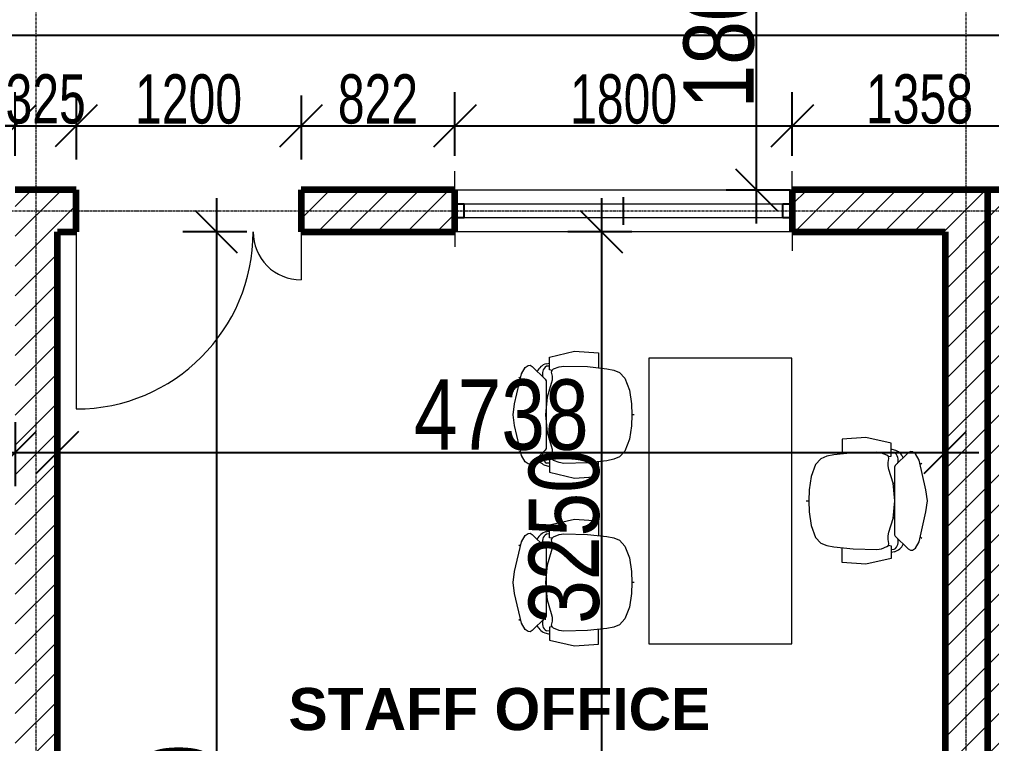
# Model space of a CAD drawing. Header units: millimetres. Extents: x -35190 to 411743, y -233114 to 23872.
# Drawn here: x 241586 to 246773, y -6549 to -2685 of the extents above; entities that cross this region are included whole.
import ezdxf

# ---------------------------------------------------------------- set-up
doc = ezdxf.new("R2010")
doc.units = ezdxf.units.MM
doc.linetypes.add('Grid Line', pattern=[22.225, 12.7, -3.175, 3.175, -3.175])
for name, color, linetype, lineweight in [('A-ANNO-DIMS', 211, 'Continuous', 9), ('A-AREA-IDEN', 2, 'Continuous', 9), ('A-DOOR', 31, 'Continuous', 18), ('A-GENM', 13, 'Continuous', 18), ('A-GLAZ', 151, 'Continuous', 18), ('A-WALL', 113, 'Continuous', 18), ('A-WALL-PATT', 111, 'Continuous', 18), ('I-FURN', 30, 'Continuous', 18), ('S-GRID', 1, 'Continuous', 9)]:
    doc.layers.add(name, color=color, linetype=linetype, lineweight=lineweight)
doc.styles.add('Arial_3', font='arial.ttf', dxfattribs={"width": 0.8, "height": 375})
doc.styles.add('Arial_8', font='arial.ttf', dxfattribs={"width": 0.7, "height": 262.5})
doc.styles.add('Arial_B', font='arialbd.ttf', dxfattribs={"height": 225})
doc.dimstyles.new('main_4_5mm', dxfattribs={"dimscale": 304.8, "dimtxt": 382.597275, "dimasz": 0.738189, "dimexe": 0.590551, "dimexo": 0.0625, "dimgap": 0.024606, "dimtad": 1, "dimdec": 0, "dimzin": 0, "dimdsep": 46, "dimtxsty": 'Arial_3', "dimblk1": 'OBLIQUE', "dimblk2": 'OBLIQUE', "dimsah": 1, "dimcen": 0.09, "dimdle": 0.590551, "dimazin": 0, "dimtfac": 1, "dimtdec": 4, "dimtix": 1, "dimtmove": 0, "dimatfit": 3, "dimfxl": 0.590551, "dimfxlon": 1, "dimtvp": 1, "dimtolj": 1, "dimtzin": 0, "dimarcsym": 2})
doc.dimstyles.new('small_3_5mm', dxfattribs={"dimscale": 304.8, "dimtxt": 267.818092, "dimasz": 0.738189, "dimexe": 0.590551, "dimexo": 0.0625, "dimgap": 0.024606, "dimtad": 1, "dimdec": 0, "dimzin": 0, "dimdsep": 46, "dimtxsty": 'Arial_8', "dimblk1": 'OBLIQUE', "dimblk2": 'OBLIQUE', "dimsah": 1, "dimcen": 0.09, "dimdle": 0.590551, "dimazin": 0, "dimtfac": 1, "dimtdec": 4, "dimtix": 1, "dimtmove": 0, "dimatfit": 3, "dimfxl": 0.590551, "dimfxlon": 1, "dimtvp": 1, "dimtolj": 1, "dimtzin": 0, "dimarcsym": 2})
pattern_1 = [(45, (247326.97, -1578.69), (-79.5495, 79.5495), [])]

# ---------------------------------------------------------------- blocks, each defined once
blk = doc.blocks.new('Double - Offset 1 - 1200 x 2100mm Sgl Swing-501791-SECOND FLOOR')
at = {"layer": 'A-DOOR'}
for p, q in [((834, 112.5), (834, 1057)), ((-366, 112.5), (-366, 368))]:
    blk.add_line(p, q, dxfattribs=at)
for centre, radius, start, end in [((834, 112.5), 944.5, 90, 180), ((-366, 112.5), 255.5, 360, 90)]:
    blk.add_arc(centre, radius, start, end, dxfattribs=at)
blk = doc.blocks.new('Sliding - 2L - SL1_8 X 1_5-424376-SECOND FLOOR')
at = {"layer": 'A-GLAZ'}
for p, q in [((-573.8, 112.5), (-573.8, 212.5)), ((1226.2, 112.5), (1226.2, 212.5)), ((1176.2, 35), (-523.8, 35)), ((-523.8, -35), (1176.2, -35)), ((-573.8, -112.5), (-573.8, -192.5)), ((1226.2, -112.5), (1226.2, -212.5))]:
    blk.add_line(p, q, dxfattribs=at)
at = {"layer": 'A-GLAZ', "lineweight": 25}
for p, q in [((326.2, -75), (326.2, 72.5)), ((-523.8, 35), (-573.8, 35)), ((-523.8, -35), (-523.8, 35)), ((1226.2, 35), (1176.2, 35)), ((1176.2, -35), (1176.2, 35)), ((-573.8, -35), (-523.8, -35)), ((1176.2, -35), (1226.2, -35))]:
    blk.add_line(p, q, dxfattribs=at)
blk = doc.blocks.new('HermanMiller_Seating_Aeron_WorkChair_9870 - Armpad_PostureFit_Graphite-563193-SECOND FLOOR')
at = {"layer": 'A-GENM'}
for p, q in [((-217.5, 260.6), (-251.5, 242.1)), ((-58.3, 297.5), (-217.5, 260.6)), ((-200.5, 276), (-193.4, 266.2)), ((0, 305.6), (-58.3, 297.5)), ((58.3, 297.5), (0, 305.6)), ((217.5, 260.6), (58.3, 297.5)), ((200.5, 276), (193.4, 266.2)), ((251.5, 242.1), (217.5, 260.6)), ((-262.1, 226.1), (-263.5, 214.3)), ((-263.5, 214.3), (-256.4, 203.2)), ((-251.5, 242.1), (-262.1, 226.1)), ((262.1, 226.1), (251.5, 242.1)), ((256.4, 203.2), (263.5, 214.3)), ((263.5, 214.3), (262.1, 226.1)), ((-256.4, 203.2), (-188.8, 133.9)), ((188.8, 133.9), (256.4, 203.2)), ((-188.8, 133.9), (-180.5, 129.4)), ((-180.5, 129.4), (180.5, 129.4)), ((-94.5, 122.2), (-167.5, 100)), ((0, 131.8), (-94.5, 122.2)), ((-94, 129.4), (-89.2, 122.8)), ((94.5, 122.2), (0, 131.8)), ((94, 129.4), (89.2, 122.8)), ((167.5, 100), (94.5, 122.2)), ((180.5, 129.4), (188.8, 133.9)), ((-255.6, 59.3), (-259.6, 35.7)), ((-243.9, 89.3), (-255.6, 59.3)), ((-237.3, 96.8), (-243.9, 89.3)), ((-227, 100), (-237.3, 96.8)), ((-205.6, 96), (-227, 100)), ((-186.5, 95.2), (-205.6, 96)), ((-167.5, 100), (-186.5, 95.2)), ((186.5, 95.2), (167.5, 100)), ((205.6, 96), (186.5, 95.2)), ((227, 100), (205.6, 96)), ((237.3, 96.8), (227, 100)), ((243.9, 89.3), (237.3, 96.8)), ((255.6, 59.3), (243.9, 89.3)), ((259.6, 35.7), (255.6, 59.3)), ((-259.6, 35.7), (-256.4, -91.3)), ((256.4, -91.3), (259.6, 35.7)), ((-256.4, -91.3), (-245.3, -194.5)), ((245.3, -194.5), (256.4, -91.3)), ((-245.3, -194.5), (-238.1, -231)), ((238.1, -231), (245.3, -194.5)), ((-238.1, -231), (-225.4, -262.7)), ((225.4, -262.7), (238.1, -231)), ((-225.4, -262.7), (-194.5, -291.3)), ((-194.5, -291.3), (-131, -315)), ((131, -315), (194.5, -291.3)), ((194.5, -291.3), (225.4, -262.7)), ((-131, -315), (-58.7, -325.4)), ((-58.7, -325.4), (0, -327.8)), ((0, -327.8), (58.7, -325.4)), ((0, -341.2), (0, -327.8)), ((58.7, -325.4), (131, -315))]:
    blk.add_line(p, q, dxfattribs=at)
at = {"layer": 'I-FURN'}
for p, q in [((-307.4, 111.1), (-338.2, -22.6)), ((-275.7, 111.1), (-307.4, 111.1)), ((-271.1, 129.3), (-275.7, 111.1)), ((-259.3, 111.1), (-275.7, 111.1)), ((-259.3, 111.1), (-258.3, 127.5)), ((-238.9, 111.1), (-259.3, 111.1)), ((-236.7, 97), (-238.9, 111.1)), ((236.7, 97), (238.9, 111.1)), ((238.9, 111.1), (259.3, 111.1)), ((259.3, 111.1), (258.3, 127.5)), ((259.3, 111.1), (275.7, 111.1)), ((271.1, 129.3), (275.7, 111.1)), ((275.7, 111.1), (307.4, 111.1)), ((307.4, 111.1), (338.2, -22.6)), ((-338.2, -22.6), (-329.3, -149.3)), ((338.2, -22.6), (329.3, -149.3)), ((-329.3, -149.3), (-250.1, -149.3)), ((329.3, -149.3), (250.1, -149.3))]:
    blk.add_line(p, q, dxfattribs=at)
for centre, radius, start, end in [((-204.1, 112.5), 69.2, 112.2123, 165.8955), ((204.1, 112.5), 69.2, 14.1045, 67.7877), ((-218.6, 103), 46.6, 66.0323, 148.2652), ((218.6, 103), 46.6, 31.7348, 113.9677)]:
    blk.add_arc(centre, radius, start, end, dxfattribs=at)
blk = doc.blocks.new('M_Desk - 1525 x 762mm-99774-SECOND FLOOR')
at = {"layer": 'I-FURN'}
for p, q in [((1524.5, 762), (-0.5, 762)), ((-0.5, 762), (-0.5, 0)), ((1524.5, 0), (1524.5, 762)), ((-0.5, 0), (1524.5, 0))]:
    blk.add_line(p, q, dxfattribs=at)
blk = doc.blocks.new('HermanMiller_Seating_Aeron_WorkChair_9870 - Armpad_PostureFit_Graphite-563830-SECOND FLOOR')
at = {"layer": 'A-GENM'}
for p, q in [((-194.5, 291.3), (-131, 315)), ((-131, 315), (-58.7, 325.4)), ((-58.7, 325.4), (0, 327.8)), ((0, 341.2), (0, 327.8)), ((0, 327.8), (58.7, 325.4)), ((58.7, 325.4), (131, 315)), ((131, 315), (194.5, 291.3)), ((-238.1, 231), (-225.4, 262.7)), ((-225.4, 262.7), (-194.5, 291.3)), ((194.5, 291.3), (225.4, 262.7)), ((225.4, 262.7), (238.1, 231)), ((-245.3, 194.5), (-238.1, 231)), ((238.1, 231), (245.3, 194.5)), ((-256.4, 91.3), (-245.3, 194.5)), ((245.3, 194.5), (256.4, 91.3)), ((-259.6, -35.7), (-256.4, 91.3)), ((256.4, 91.3), (259.6, -35.7)), ((-255.6, -59.3), (-259.6, -35.7)), ((259.6, -35.7), (255.6, -59.3)), ((-243.9, -89.3), (-255.6, -59.3)), ((-237.3, -96.8), (-243.9, -89.3)), ((-227, -100), (-237.3, -96.8)), ((-205.6, -96), (-227, -100)), ((-186.5, -95.2), (-205.6, -96)), ((-167.5, -100), (-186.5, -95.2)), ((-94.5, -122.2), (-167.5, -100)), ((167.5, -100), (94.5, -122.2)), ((186.5, -95.2), (167.5, -100)), ((205.6, -96), (186.5, -95.2)), ((227, -100), (205.6, -96)), ((237.3, -96.8), (227, -100)), ((243.9, -89.3), (237.3, -96.8)), ((255.6, -59.3), (243.9, -89.3)), ((-256.4, -203.2), (-188.8, -133.9)), ((-188.8, -133.9), (-180.5, -129.4)), ((-180.5, -129.4), (180.5, -129.4)), ((0, -131.8), (-94.5, -122.2)), ((-94, -129.4), (-89.2, -122.8)), ((94.5, -122.2), (0, -131.8)), ((94, -129.4), (89.2, -122.8)), ((180.5, -129.4), (188.8, -133.9)), ((188.8, -133.9), (256.4, -203.2)), ((-263.5, -214.3), (-256.4, -203.2)), ((256.4, -203.2), (263.5, -214.3)), ((-262.1, -226.1), (-263.5, -214.3)), ((-251.5, -242.1), (-262.1, -226.1)), ((-217.5, -260.6), (-251.5, -242.1)), ((251.5, -242.1), (217.5, -260.6)), ((262.1, -226.1), (251.5, -242.1)), ((263.5, -214.3), (262.1, -226.1)), ((-58.3, -297.5), (-217.5, -260.6)), ((-200.5, -276), (-193.4, -266.2)), ((0, -305.6), (-58.3, -297.5)), ((58.3, -297.5), (0, -305.6)), ((217.5, -260.6), (58.3, -297.5)), ((200.5, -276), (193.4, -266.2))]:
    blk.add_line(p, q, dxfattribs=at)
at = {"layer": 'I-FURN'}
for p, q in [((-338.2, 22.6), (-329.3, 149.3)), ((-329.3, 149.3), (-250.1, 149.3)), ((329.3, 149.3), (250.1, 149.3)), ((338.2, 22.6), (329.3, 149.3)), ((-307.4, -111.1), (-338.2, 22.6)), ((307.4, -111.1), (338.2, 22.6)), ((-236.7, -97), (-238.9, -111.1)), ((236.7, -97), (238.9, -111.1)), ((-275.7, -111.1), (-307.4, -111.1)), ((-271.1, -129.3), (-275.7, -111.1)), ((-259.3, -111.1), (-275.7, -111.1)), ((-259.3, -111.1), (-258.3, -127.5)), ((-238.9, -111.1), (-259.3, -111.1)), ((238.9, -111.1), (259.3, -111.1)), ((259.3, -111.1), (258.3, -127.5)), ((259.3, -111.1), (275.7, -111.1)), ((271.1, -129.3), (275.7, -111.1)), ((275.7, -111.1), (307.4, -111.1))]:
    blk.add_line(p, q, dxfattribs=at)
for centre, radius, start, end in [((-204.1, -112.5), 69.2, 194.1045, 247.7877), ((-218.6, -103), 46.6, 211.7348, 293.9677), ((218.6, -103), 46.6, 246.0323, 328.2652), ((204.1, -112.5), 69.2, 292.2123, 345.8955)]:
    blk.add_arc(centre, radius, start, end, dxfattribs=at)
blk = doc.blocks.new('_Oblique')
at = {"color": 0, "linetype": 'ByBlock', "lineweight": -2}
blk.add_line((-0.5, -0.5), (0.5, 0.5), dxfattribs=at)
blk = doc.blocks.new('*D5151')
at = {"layer": 'A-ANNO-DIMS', "color": 0, "lineweight": -2, "transparency": 16777216}
for p, q in [((240063.4, -5156.3), (240063.4, -4815.3)), ((241563.4, -4834.4), (241563.4, -5175.3)), ((239883.4, -4995.3), (241743.4, -4995.3))]:
    blk.add_line(p, q, dxfattribs=at)
at = {"layer": 'Defpoints', "color": 0, "transparency": 16777216}
for p in [(241563.4, -4815.3), (241563.4, -4995.3), (240063.4, -5175.3)]:
    blk.add_point(p, dxfattribs=at)
at = {"layer": 'A-ANNO-DIMS', "color": 0, "lineweight": -2, "transparency": 16777216, "xscale": 224.9999999999999, "yscale": 224.9999999999999, "zscale": 224.9999999999999, "rotation": 180}
blk.add_blockref('_Oblique', (240063.4, -4995.3), dxfattribs=at)
at = {"layer": 'A-ANNO-DIMS', "color": 0, "lineweight": -2, "transparency": 16777216, "xscale": 224.9999999999999, "yscale": 224.9999999999999, "zscale": 224.9999999999999}
blk.add_blockref('_Oblique', (241563.4, -4995.3), dxfattribs=at)
at = {"layer": 'A-ANNO-DIMS', "color": 0, "transparency": 16777216, "insert": (240813.4, -4796.4), "char_height": 375, "width": 1101.88, "attachment_point": 5, "style": 'Arial_3'}
blk.add_mtext('\\A1;1500', dxfattribs=at)
blk = doc.blocks.new('*D5152')
at = {"layer": 'A-ANNO-DIMS', "color": 0, "lineweight": -2, "transparency": 16777216}
for p, q in [((241788.4, -4834.4), (241788.4, -5175.3)), ((246525.9, -4834.4), (246525.9, -5175.3)), ((241608.4, -4995.3), (246705.9, -4995.3))]:
    blk.add_line(p, q, dxfattribs=at)
at = {"layer": 'Defpoints', "color": 0, "transparency": 16777216}
for p in [(241788.4, -4815.3), (246525.9, -4815.3), (246525.9, -4995.3)]:
    blk.add_point(p, dxfattribs=at)
at = {"layer": 'A-ANNO-DIMS', "color": 0, "lineweight": -2, "transparency": 16777216, "xscale": 224.9999999999999, "yscale": 224.9999999999999, "zscale": 224.9999999999999, "rotation": 180}
blk.add_blockref('_Oblique', (241788.4, -4995.3), dxfattribs=at)
at = {"layer": 'A-ANNO-DIMS', "color": 0, "lineweight": -2, "transparency": 16777216, "xscale": 224.9999999999999, "yscale": 224.9999999999999, "zscale": 224.9999999999999}
blk.add_blockref('_Oblique', (246525.9, -4995.3), dxfattribs=at)
at = {"layer": 'A-ANNO-DIMS', "color": 0, "transparency": 16777216, "insert": (244157.1, -4796.2), "char_height": 375, "width": 1101.88, "attachment_point": 5, "style": 'Arial_3'}
blk.add_mtext('\\A1;4738', dxfattribs=at)
blk = doc.blocks.new('*D5162')
at = {"layer": 'A-ANNO-DIMS', "color": 0, "lineweight": -2, "transparency": 16777216}
for p, q in [((242637.5, -3639), (242637.5, -10399)), ((242798.5, -3819), (242457.5, -3819)), ((242798.5, -10219), (242457.5, -10219))]:
    blk.add_line(p, q, dxfattribs=at)
at = {"layer": 'Defpoints', "color": 0, "transparency": 16777216}
for p in [(242817.5, -3819), (242637.5, -10219), (242817.5, -10219)]:
    blk.add_point(p, dxfattribs=at)
at = {"layer": 'A-ANNO-DIMS', "color": 0, "lineweight": -2, "transparency": 16777216, "xscale": 224.9999999999999, "yscale": 224.9999999999999, "zscale": 224.9999999999999}
for p, rotation in [((242637.5, -3819), 90), ((242637.5, -10219), 270)]:
    blk.add_blockref('_Oblique', p, dxfattribs=dict(at, rotation=rotation))
at = {"layer": 'A-ANNO-DIMS', "color": 0, "transparency": 16777216, "insert": (242438.6, -7019), "char_height": 375, "width": 1101.88, "attachment_point": 5, "rotation": 90, "style": 'Arial_3'}
blk.add_mtext('\\A1;6400', dxfattribs=at)
blk = doc.blocks.new('*D5163')
at = {"layer": 'A-ANNO-DIMS', "color": 0, "lineweight": -2, "transparency": 16777216}
for p, q in [((244692.7, -3639), (244692.7, -7249)), ((244853.7, -3819), (244512.7, -3819)), ((244853.7, -7069), (244512.7, -7069))]:
    blk.add_line(p, q, dxfattribs=at)
at = {"layer": 'Defpoints', "color": 0, "transparency": 16777216}
for p in [(244872.7, -3819), (244692.7, -7069), (244872.7, -7069)]:
    blk.add_point(p, dxfattribs=at)
at = {"layer": 'A-ANNO-DIMS', "color": 0, "lineweight": -2, "transparency": 16777216, "xscale": 224.9999999999999, "yscale": 224.9999999999999, "zscale": 224.9999999999999}
for p, rotation in [((244692.7, -3819), 90), ((244692.7, -7069), 270)]:
    blk.add_blockref('_Oblique', p, dxfattribs=dict(at, rotation=rotation))
at = {"layer": 'A-ANNO-DIMS', "color": 0, "transparency": 16777216, "insert": (244493.6, -5444), "char_height": 375, "width": 1101.88, "attachment_point": 5, "rotation": 90, "style": 'Arial_3'}
blk.add_mtext('\\A1;3250', dxfattribs=at)
blk = doc.blocks.new('*D5414')
at = {"layer": 'A-ANNO-DIMS', "color": 0, "lineweight": -2, "transparency": 16777216}
for p, q in [((236725.9, -3091.6), (236725.9, -3432.5)), ((241563.4, -3413.5), (241563.4, -3072.5)), ((236545.9, -3252.5), (241743.4, -3252.5))]:
    blk.add_line(p, q, dxfattribs=at)
at = {"layer": 'Defpoints', "color": 0, "transparency": 16777216}
for p in [(236725.9, -3072.5), (241563.4, -3252.5), (241563.4, -3432.5)]:
    blk.add_point(p, dxfattribs=at)
at = {"layer": 'A-ANNO-DIMS', "color": 0, "lineweight": -2, "transparency": 16777216, "xscale": 224.9999999999999, "yscale": 224.9999999999999, "zscale": 224.9999999999999, "rotation": 180}
blk.add_blockref('_Oblique', (236725.9, -3252.5), dxfattribs=at)
at = {"layer": 'A-ANNO-DIMS', "color": 0, "lineweight": -2, "transparency": 16777216, "xscale": 224.9999999999999, "yscale": 224.9999999999999, "zscale": 224.9999999999999}
blk.add_blockref('_Oblique', (241563.4, -3252.5), dxfattribs=at)
at = {"layer": 'A-ANNO-DIMS', "color": 0, "transparency": 16777216, "insert": (239144.6, -3110.9), "char_height": 262.5, "width": 672.429, "attachment_point": 5, "style": 'Arial_8'}
blk.add_mtext('\\A1;4838', dxfattribs=at)
blk = doc.blocks.new('*D5415')
at = {"layer": 'A-ANNO-DIMS', "color": 0, "lineweight": -2, "transparency": 16777216}
for p, q in [((241563.4, -3413.5), (241563.4, -3072.5)), ((241888.4, -3091.6), (241888.4, -3432.5)), ((241563.4, -3252.5), (241338.4, -3252.5)), ((241563.4, -3252.5), (241888.4, -3252.5)), ((241888.4, -3252.5), (242113.4, -3252.5))]:
    blk.add_line(p, q, dxfattribs=at)
at = {"layer": 'Defpoints', "color": 0, "transparency": 16777216}
for p in [(241888.4, -3072.5), (241888.4, -3252.5), (241563.4, -3432.5)]:
    blk.add_point(p, dxfattribs=at)
at = {"layer": 'A-ANNO-DIMS', "color": 0, "lineweight": -2, "transparency": 16777216, "xscale": 224.9999999999999, "yscale": 224.9999999999999, "zscale": 224.9999999999999}
blk.add_blockref('_Oblique', (241563.4, -3252.5), dxfattribs=at)
at = {"layer": 'A-ANNO-DIMS', "color": 0, "lineweight": -2, "transparency": 16777216, "xscale": 224.9999999999999, "yscale": 224.9999999999999, "zscale": 224.9999999999999, "rotation": 180}
blk.add_blockref('_Oblique', (241888.4, -3252.5), dxfattribs=at)
at = {"layer": 'A-ANNO-DIMS', "color": 0, "transparency": 16777216, "insert": (241725.9, -3110.9), "char_height": 262.5, "width": 504.322, "attachment_point": 5, "style": 'Arial_8'}
blk.add_mtext('\\A1;325', dxfattribs=at)
blk = doc.blocks.new('*D5416')
at = {"layer": 'A-ANNO-DIMS', "color": 0, "lineweight": -2, "transparency": 16777216}
for p, q in [((241888.4, -3091.6), (241888.4, -3432.5)), ((243088.4, -3091.6), (243088.4, -3432.5)), ((241708.4, -3252.5), (243268.4, -3252.5))]:
    blk.add_line(p, q, dxfattribs=at)
at = {"layer": 'Defpoints', "color": 0, "transparency": 16777216}
for p in [(241888.4, -3072.5), (243088.4, -3072.5), (243088.4, -3252.5)]:
    blk.add_point(p, dxfattribs=at)
at = {"layer": 'A-ANNO-DIMS', "color": 0, "lineweight": -2, "transparency": 16777216, "xscale": 224.9999999999999, "yscale": 224.9999999999999, "zscale": 224.9999999999999, "rotation": 180}
blk.add_blockref('_Oblique', (241888.4, -3252.5), dxfattribs=at)
at = {"layer": 'A-ANNO-DIMS', "color": 0, "lineweight": -2, "transparency": 16777216, "xscale": 224.9999999999999, "yscale": 224.9999999999999, "zscale": 224.9999999999999}
blk.add_blockref('_Oblique', (243088.4, -3252.5), dxfattribs=at)
at = {"layer": 'A-ANNO-DIMS', "color": 0, "transparency": 16777216, "insert": (242488.4, -3111), "char_height": 262.5, "width": 672.429, "attachment_point": 5, "style": 'Arial_8'}
blk.add_mtext('\\A1;1200', dxfattribs=at)
blk = doc.blocks.new('*D5417')
at = {"layer": 'A-ANNO-DIMS', "color": 0, "lineweight": -2, "transparency": 16777216}
for p, q in [((243088.4, -3091.6), (243088.4, -3432.5)), ((243909.9, -3413.5), (243909.9, -3072.5)), ((242908.4, -3252.5), (244089.9, -3252.5))]:
    blk.add_line(p, q, dxfattribs=at)
at = {"layer": 'Defpoints', "color": 0, "transparency": 16777216}
for p in [(243088.4, -3072.5), (243909.9, -3252.5), (243909.9, -3432.5)]:
    blk.add_point(p, dxfattribs=at)
at = {"layer": 'A-ANNO-DIMS', "color": 0, "lineweight": -2, "transparency": 16777216, "xscale": 224.9999999999999, "yscale": 224.9999999999999, "zscale": 224.9999999999999, "rotation": 180}
blk.add_blockref('_Oblique', (243088.4, -3252.5), dxfattribs=at)
at = {"layer": 'A-ANNO-DIMS', "color": 0, "lineweight": -2, "transparency": 16777216, "xscale": 224.9999999999999, "yscale": 224.9999999999999, "zscale": 224.9999999999999}
blk.add_blockref('_Oblique', (243909.9, -3252.5), dxfattribs=at)
at = {"layer": 'A-ANNO-DIMS', "color": 0, "transparency": 16777216, "insert": (243499.1, -3111), "char_height": 262.5, "width": 504.322, "attachment_point": 5, "style": 'Arial_8'}
blk.add_mtext('\\A1;822', dxfattribs=at)
blk = doc.blocks.new('*D5418')
at = {"layer": 'A-ANNO-DIMS', "color": 0, "lineweight": -2, "transparency": 16777216}
for p, q in [((243909.9, -3413.5), (243909.9, -3072.5)), ((245709.9, -3413.5), (245709.9, -3072.5)), ((243729.9, -3252.5), (245889.9, -3252.5))]:
    blk.add_line(p, q, dxfattribs=at)
at = {"layer": 'Defpoints', "color": 0, "transparency": 16777216}
for p in [(245709.9, -3252.5), (243909.9, -3432.5), (245709.9, -3432.5)]:
    blk.add_point(p, dxfattribs=at)
at = {"layer": 'A-ANNO-DIMS', "color": 0, "lineweight": -2, "transparency": 16777216, "xscale": 224.9999999999999, "yscale": 224.9999999999999, "zscale": 224.9999999999999, "rotation": 180}
blk.add_blockref('_Oblique', (243909.9, -3252.5), dxfattribs=at)
at = {"layer": 'A-ANNO-DIMS', "color": 0, "lineweight": -2, "transparency": 16777216, "xscale": 224.9999999999999, "yscale": 224.9999999999999, "zscale": 224.9999999999999}
blk.add_blockref('_Oblique', (245709.9, -3252.5), dxfattribs=at)
at = {"layer": 'A-ANNO-DIMS', "color": 0, "transparency": 16777216, "insert": (244809.9, -3111), "char_height": 262.5, "width": 672.429, "attachment_point": 5, "style": 'Arial_8'}
blk.add_mtext('\\A1;1800', dxfattribs=at)
blk = doc.blocks.new('*D5419')
at = {"layer": 'A-ANNO-DIMS', "color": 0, "lineweight": -2, "transparency": 16777216}
for p, q in [((245709.9, -3413.5), (245709.9, -3072.5)), ((247067.9, -3091.6), (247067.9, -3432.5)), ((245529.9, -3252.5), (247247.9, -3252.5))]:
    blk.add_line(p, q, dxfattribs=at)
at = {"layer": 'Defpoints', "color": 0, "transparency": 16777216}
for p in [(247067.9, -3072.5), (247067.9, -3252.5), (245709.9, -3432.5)]:
    blk.add_point(p, dxfattribs=at)
at = {"layer": 'A-ANNO-DIMS', "color": 0, "lineweight": -2, "transparency": 16777216, "xscale": 224.9999999999999, "yscale": 224.9999999999999, "zscale": 224.9999999999999, "rotation": 180}
blk.add_blockref('_Oblique', (245709.9, -3252.5), dxfattribs=at)
at = {"layer": 'A-ANNO-DIMS', "color": 0, "lineweight": -2, "transparency": 16777216, "xscale": 224.9999999999999, "yscale": 224.9999999999999, "zscale": 224.9999999999999}
blk.add_blockref('_Oblique', (247067.9, -3252.5), dxfattribs=at)
at = {"layer": 'A-ANNO-DIMS', "color": 0, "transparency": 16777216, "insert": (246388.9, -3110.9), "char_height": 262.5, "width": 672.429, "attachment_point": 5, "style": 'Arial_8'}
blk.add_mtext('\\A1;1358', dxfattribs=at)
blk = doc.blocks.new('*D5472')
at = {"layer": 'A-ANNO-DIMS', "color": 0, "lineweight": -2, "transparency": 16777216}
for p, q in [((236725.9, -2607.6), (236725.9, -2948.6)), ((288550.9, -2607.6), (288550.9, -2948.6)), ((236545.9, -2768.6), (288730.9, -2768.6))]:
    blk.add_line(p, q, dxfattribs=at)
at = {"layer": 'Defpoints', "color": 0, "transparency": 16777216}
for p in [(236725.9, -2588.6), (288550.9, -2588.6), (288550.9, -2768.6)]:
    blk.add_point(p, dxfattribs=at)
at = {"layer": 'A-ANNO-DIMS', "color": 0, "lineweight": -2, "transparency": 16777216, "xscale": 224.9999999999999, "yscale": 224.9999999999999, "zscale": 224.9999999999999, "rotation": 180}
blk.add_blockref('_Oblique', (236725.9, -2768.6), dxfattribs=at)
at = {"layer": 'A-ANNO-DIMS', "color": 0, "lineweight": -2, "transparency": 16777216, "xscale": 224.9999999999999, "yscale": 224.9999999999999, "zscale": 224.9999999999999}
blk.add_blockref('_Oblique', (288550.9, -2768.6), dxfattribs=at)
at = {"layer": 'A-ANNO-DIMS', "color": 0, "transparency": 16777216, "insert": (262638.4, -2627.1), "char_height": 262.5, "width": 840.537, "attachment_point": 5, "style": 'Arial_8'}
blk.add_mtext('\\A1;51825', dxfattribs=at)
blk = doc.blocks.new('*D5483')
at = {"layer": 'A-ANNO-DIMS', "color": 0, "lineweight": -2, "transparency": 16777216}
for p, q in [((245518.6, -3774), (245518.6, -1614)), ((245357.6, -1794), (245698.6, -1794)), ((245357.6, -3594), (245698.6, -3594))]:
    blk.add_line(p, q, dxfattribs=at)
at = {"layer": 'Defpoints', "color": 0, "transparency": 16777216}
for p in [(245338.6, -1794), (245518.6, -1794), (245338.6, -3594)]:
    blk.add_point(p, dxfattribs=at)
at = {"layer": 'A-ANNO-DIMS', "color": 0, "lineweight": -2, "transparency": 16777216, "xscale": 224.9999999999999, "yscale": 224.9999999999999, "zscale": 224.9999999999999}
for p, rotation in [((245518.6, -1794), 90), ((245518.6, -3594), 270)]:
    blk.add_blockref('_Oblique', p, dxfattribs=dict(at, rotation=rotation))
at = {"layer": 'A-ANNO-DIMS', "color": 0, "transparency": 16777216, "insert": (245319.6, -2694), "char_height": 375, "width": 1101.88, "attachment_point": 5, "rotation": 90, "style": 'Arial_3'}
blk.add_mtext('\\A1;1800', dxfattribs=at)

msp = doc.modelspace()

# ---------------------------------------------------------------- hatches: boundary and pattern name
at = {"layer": 'A-WALL-PATT'}
h = msp.add_hatch(dxfattribs=at)
h.set_pattern_fill('FP_1', color=256, style=0, pattern_type=2)
h.set_pattern_definition(pattern_1)
h.paths.add_polyline_path([(241788.4, -10219), (241788.4, -3594), (241563.4, -3594), (241563.4, -10219), (241614.5, -10219)])
h = msp.add_hatch(dxfattribs=at)
h.set_pattern_fill('FP_1', color=256, style=0, pattern_type=2)
h.set_pattern_definition(pattern_1)
h.paths.add_polyline_path([(241888.4, -3819), (241888.4, -3594), (241788.4, -3594), (241788.4, -3819)])
h.paths.add_polyline_path([(243088.4, -3819), (243909.9, -3819), (243909.9, -3594), (243088.4, -3594)])
h.paths.add_polyline_path([(245709.9, -3819), (246750.9, -3819), (246750.9, -3594), (245709.9, -3594)])
h = msp.add_hatch(dxfattribs=at)
h.set_pattern_fill('FP_1', color=256, style=0, pattern_type=2)
h.set_pattern_definition(pattern_1)
h.paths.add_polyline_path([(246750.9, -3819), (247067.9, -3819), (247067.9, -3594), (246750.9, -3594)])
h.paths.add_polyline_path([(248267.9, -3819), (248550.9, -3819), (248550.9, -3594), (248267.9, -3594)])
h.paths.add_polyline_path([(250050.9, -3819), (250850.9, -3819), (250850.9, -3594), (250050.9, -3594)])
h.paths.add_polyline_path([(253233.7, -3819), (253900.9, -3819), (253900.9, -3594), (252650.9, -3594), (252650.9, -3819)])
h.paths.add_polyline_path([(255200.9, -3819), (255425.9, -3819), (255425.9, -3594), (255100.9, -3594), (255100.9, -3819)])
h = msp.add_hatch(dxfattribs=at)
h.set_pattern_fill('FP_1', color=256, style=0, pattern_type=2)
h.set_pattern_definition(pattern_1)
h.paths.add_polyline_path([(246750.9, -11644), (246750.9, -3819), (246525.9, -3819), (246525.9, -11644)])
h = msp.add_hatch(dxfattribs=at)
h.set_pattern_fill('FP_1', color=256, style=0, pattern_type=2)
h.set_pattern_definition(pattern_1)
h.paths.add_polyline_path([(246750.9, -11656.5), (246975.9, -11656.5), (246975.9, -3819), (246750.9, -3819), (246750.9, -11603.9)])

# ---------------------------------------------------------------- linework, layer by layer
at = {"layer": 'A-WALL', "lineweight": 140}
for p, q in [((241888.4, -3594), (241563.4, -3594)), ((241888.4, -3819), (241888.4, -3594)), ((243909.9, -3594), (243088.4, -3594)), ((243088.4, -3594), (243088.4, -3819)), ((243909.9, -3819), (243909.9, -3594)), ((247067.9, -3594), (245709.9, -3594)), ((245709.9, -3594), (245709.9, -3819)), ((246750.9, -3594), (246750.9, -11656.5)), ((241788.4, -3819), (241888.4, -3819)), ((241788.4, -10444), (241788.4, -3819)), ((243088.4, -3819), (243909.9, -3819)), ((245709.9, -3819), (246525.9, -3819)), ((246525.9, -3819), (246525.9, -7069))]:
    msp.add_line(p, q, dxfattribs=at)
at = {"layer": 'A-WALL'}
for p, q in [((243909.9, -3594), (245709.9, -3594)), ((245709.9, -3819), (243909.9, -3819))]:
    msp.add_line(p, q, dxfattribs=at)
at = {"layer": 'S-GRID', "linetype": 'Grid Line'}
for p, q in [((241675.9, -24980.3), (241675.9, 17292.4)), ((246638.4, -24980.3), (246638.4, 17292.4)), ((231291.7, -3706.5), (294398.4, -3706.5))]:
    msp.add_line(p, q, dxfattribs=at)

# ---------------------------------------------------------------- block references
at = {"layer": 'A-DOOR', "rotation": 180}
msp.add_blockref('Double - Offset 1 - 1200 x 2100mm Sgl Swing-501791-SECOND FLOOR', (242722.4, -3706.5), dxfattribs=at)
at = {"layer": 'A-GLAZ'}
msp.add_blockref('Sliding - 2L - SL1_8 X 1_5-424376-SECOND FLOOR', (244483.7, -3706.5), dxfattribs=at)
at = {"layer": 'I-FURN'}
for name, p, rotation in [('HermanMiller_Seating_Aeron_WorkChair_9870 - Armpad_PostureFit_Graphite-563830-SECOND FLOOR', (244525.9, -4794), 269.9999999999994), ('M_Desk - 1525 x 762mm-99774-SECOND FLOOR', (245706.9, -6016), 89.99999999999974), ('HermanMiller_Seating_Aeron_WorkChair_9870 - Armpad_PostureFit_Graphite-563193-SECOND FLOOR', (246125.9, -5254), 269.9999999999997), ('HermanMiller_Seating_Aeron_WorkChair_9870 - Armpad_PostureFit_Graphite-563830-SECOND FLOOR', (244525.9, -5689.2), 269.9999999999994)]:
    msp.add_blockref(name, p, dxfattribs=dict(at, rotation=rotation))

# ---------------------------------------------------------------- texts
at = {"layer": 'A-AREA-IDEN', "insert": (243021, -6252.1), "char_height": 225, "width": 2759.809, "attachment_point": 1, "style": 'Arial_B'}
msp.add_mtext('STAFF OFFICE', dxfattribs=at)

# ---------------------------------------------------------------- dimensions: what is measured, and where the dimension line sits
at = {"layer": 'A-ANNO-DIMS'}
for base, p1, p2, override, picture, middle in [((245518.6, -1794), (245338.6, -3594), (245338.6, -1794), {"dimpost": '<>', "dimfxl": 1800}, '*D5483', (245319.6, -2694)), ((242637.5, -10219), (242817.5, -3819), (242817.5, -10219), {"dimpost": '<>', "dimfxl": 6400}, '*D5162', (242438.6, -7019)), ((244692.7, -7069), (244872.7, -3819), (244872.7, -7069), {"dimpost": '<>', "dimfxl": 3250}, '*D5163', (244493.6, -5444))]:
    dim = msp.add_linear_dim(base=base, p1=p1, p2=p2, angle=90, dimstyle='main_4_5mm', override=override, dxfattribs=at)
    dim.commit()
    dim.dimension.update_dxf_attribs({"geometry": picture, "text_midpoint": middle})
for base, p1, p2, dimstyle, override, picture, middle in [((288550.9, -2768.6), (236725.9, -2588.6), (288550.9, -2588.6), 'small_3_5mm', {"dimpost": '<>', "dimfxl": 51825}, '*D5472', (262638.4, -2627.1)), ((241563.3786243, -3252.5255304), (236725.8786243, -3072.5255304), (241563.3786243, -3432.5255304), 'small_3_5mm', {"dimpost": '<>', "dimfxl": 4850.876854}, '*D5414', (239144.6286243, -3110.9105918)), ((241888.4, -3252.5), (241563.4, -3432.5), (241888.4, -3072.5), 'small_3_5mm', {"dimpost": '<>', "dimfxl": 485}, '*D5415', (241725.9, -3110.9)), ((243088.4, -3252.5), (241888.4, -3072.5), (243088.4, -3072.5), 'small_3_5mm', {"dimpost": '<>', "dimfxl": 1200}, '*D5416', (242488.4, -3111)), ((243909.8786243, -3252.5255304), (243088.3786243, -3072.5255304), (243909.8786243, -3432.5255304), 'small_3_5mm', {"dimpost": '<>', "dimfxl": 896.918196}, '*D5417', (243499.1286243, -3111.0001211)), ((245709.9, -3252.5), (243909.9, -3432.5), (245709.9, -3432.5), 'small_3_5mm', {"dimpost": '<>', "dimfxl": 1800}, '*D5418', (244809.9, -3111)), ((247067.9, -3252.5), (245709.9, -3432.5), (247067.9, -3072.5), 'small_3_5mm', {"dimpost": '<>', "dimfxl": 1404.907114}, '*D5419', (246388.9, -3110.9)), ((241563.4, -4995.3), (240063.4, -5175.3), (241563.4, -4815.3), 'main_4_5mm', {"dimpost": '<>', "dimfxl": 1542.595216}, '*D5151', (240813.4, -4796.4)), ((246525.8786243, -4995.3291283), (241788.3786243, -4815.3291283), (246525.8786243, -4815.3291283), 'main_4_5mm', {"dimpost": '<>', "dimfxl": 4737.5}, '*D5152', (244157.1286243, -4796.2363588))]:
    dim = msp.add_linear_dim(base=base, p1=p1, p2=p2, dimstyle=dimstyle, override=override, dxfattribs=at)
    dim.commit()
    dim.dimension.update_dxf_attribs({"geometry": picture, "text_midpoint": middle})

doc.saveas('drawing.dxf')
